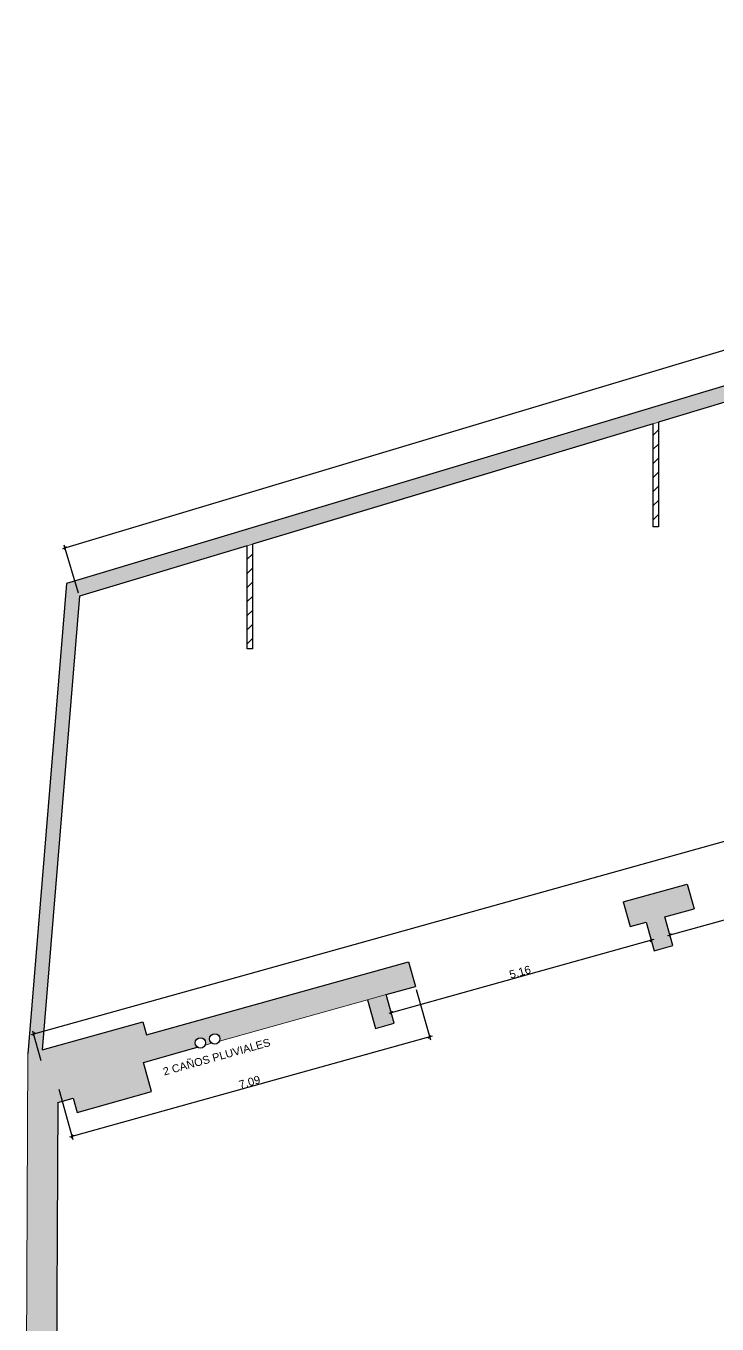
# Model space of a CAD drawing. Header units: metres. Extents: x -68 to 2267, y 0 to 1370.
# Drawn here: x 60.13 to 73.34, y 181.17 to 205.99 of the extents above; entities that cross this region are included whole.
import ezdxf

# ---------------------------------------------------------------- set-up
doc = ezdxf.new("R2010")
doc.units = ezdxf.units.M
doc.layers.add('00- Contornos', color=250, linetype='Continuous', lineweight=9)
doc.layers.add('00-Textos cotas y niveles', color=5, linetype='Continuous', lineweight=5)
doc.layers.add('A-Corte 1', color=7, linetype='Continuous', lineweight=15, true_color=0x000000)
doc.styles.add('Arial', font='arial.ttf')
doc.styles.get("Standard").update_dxf_attribs({"font": 'arial.ttf'})
doc.dimstyles.new('Diagonal_-_2_mm_Arial_azul', dxfattribs={"dimscale": 0.3048, "dimtxt": 0.153039, "dimasz": 0.492126, "dimexe": 0.061516, "dimexo": 0.061516, "dimgap": 0.012303, "dimtad": 1, "dimrnd": 0.01, "dimzin": 0, "dimdsep": 46, "dimtxsty": 'Arial', "dimblk1": 'OBLIQUE', "dimblk2": 'OBLIQUE', "dimsah": 1, "dimcen": 0.09, "dimdle": 0.061516, "dimazin": 0, "dimtfac": 1, "dimtdec": 4, "dimtix": 1, "dimtmove": 0, "dimatfit": 3, "dimfxl": 1, "dimtvp": 1, "dimtolj": 1, "dimtzin": 0, "dimarcsym": 2})

# ---------------------------------------------------------------- blocks, each defined once
blk = doc.blocks.new('_Oblique')
at = {"color": 0, "linetype": 'ByBlock', "lineweight": -2}
blk.add_line((-0.5, -0.5), (0.5, 0.5), dxfattribs=at)
blk = doc.blocks.new('*D140')
at = {"layer": '00-Textos cotas y niveles', "color": 0, "lineweight": -2, "transparency": 16777216}
blk.add_line((77.463, 190.007), (72.397, 188.593), dxfattribs=at)
at = {"layer": 'Defpoints', "color": 0, "transparency": 16777216}
for p in [(77.415, 189.994), (72.445, 188.607), (72.445, 188.607)]:
    blk.add_point(p, dxfattribs=at)
at = {"layer": '00-Textos cotas y niveles', "color": 0, "lineweight": -2, "transparency": 16777216, "xscale": 0.05, "yscale": 0.05, "zscale": 0.05}
for p, rotation in [((77.415, 189.994), 15.59281093926733), ((72.445, 188.607), 195.5928109392673)]:
    blk.add_blockref('_Oblique', p, dxfattribs=dict(at, rotation=rotation))
at = {"layer": '00-Textos cotas y niveles', "color": 0, "transparency": 16777216, "insert": (74.906, 189.387), "char_height": 0.153, "attachment_point": 5, "rotation": 15.5928, "style": 'Arial'}
blk.add_mtext('\\A1;5.16', dxfattribs=at)
blk = doc.blocks.new('*D141')
at = {"layer": '00-Textos cotas y niveles', "color": 0, "lineweight": -2, "transparency": 16777216}
blk.add_line((72.137, 188.521), (67.07, 187.107), dxfattribs=at)
at = {"layer": 'Defpoints', "color": 0, "transparency": 16777216}
for p in [(72.088, 188.507), (67.118, 187.12), (67.118, 187.12)]:
    blk.add_point(p, dxfattribs=at)
at = {"layer": '00-Textos cotas y niveles', "color": 0, "lineweight": -2, "transparency": 16777216, "xscale": 0.05, "yscale": 0.05, "zscale": 0.05}
for p, rotation in [((72.088, 188.507), 15.59281093926429), ((67.118, 187.12), 195.5928109392643)]:
    blk.add_blockref('_Oblique', p, dxfattribs=dict(at, rotation=rotation))
at = {"layer": '00-Textos cotas y niveles', "color": 0, "transparency": 16777216, "insert": (69.579, 187.901), "char_height": 0.153, "attachment_point": 5, "rotation": 15.5928, "style": 'Arial'}
blk.add_mtext('\\A1;5.16', dxfattribs=at)
blk = doc.blocks.new('*D144')
at = {"layer": '00-Textos cotas y niveles', "color": 0, "lineweight": -2, "transparency": 16777216}
for p, q in [((94.179, 205.071), (93.904, 205.987)), ((93.969, 205.942), (60.833, 195.99)), ((61.139, 195.147), (60.863, 196.063))]:
    blk.add_line(p, q, dxfattribs=at)
at = {"layer": 'Defpoints', "color": 0, "transparency": 16777216}
for p in [(94.197, 205.012), (60.881, 196.004), (61.156, 195.088)]:
    blk.add_point(p, dxfattribs=at)
at = {"layer": '00-Textos cotas y niveles', "color": 0, "lineweight": -2, "transparency": 16777216, "xscale": 0.05, "yscale": 0.05, "zscale": 0.05}
for p, rotation in [((93.922, 205.928), 16.71814949008096), ((60.881, 196.004), 196.718149490081)]:
    blk.add_blockref('_Oblique', p, dxfattribs=dict(at, rotation=rotation))
at = {"layer": '00-Textos cotas y niveles', "color": 0, "transparency": 16777216, "insert": (77.375, 201.053), "char_height": 0.153, "attachment_point": 5, "rotation": 16.7181, "style": 'Arial'}
blk.add_mtext('\\A1;34.50', dxfattribs=at)
blk = doc.blocks.new('*D145')
at = {"layer": '00-Textos cotas y niveles', "color": 0, "lineweight": -2, "transparency": 16777216}
for p, q in [((95.218, 196.461), (60.236, 186.698)), ((95.312, 195.938), (95.153, 196.507)), ((60.426, 186.202), (60.268, 186.771))]:
    blk.add_line(p, q, dxfattribs=at)
at = {"layer": 'Defpoints', "color": 0, "transparency": 16777216}
for p in [(95.329, 195.879), (60.284, 186.712), (60.443, 186.143)]:
    blk.add_point(p, dxfattribs=at)
at = {"layer": '00-Textos cotas y niveles', "color": 0, "lineweight": -2, "transparency": 16777216, "xscale": 0.05, "yscale": 0.05, "zscale": 0.05}
for p, rotation in [((95.17, 196.447), 15.59281093926629), ((60.284, 186.712), 195.5928109392663)]:
    blk.add_blockref('_Oblique', p, dxfattribs=dict(at, rotation=rotation))
at = {"layer": '00-Textos cotas y niveles', "color": 0, "transparency": 16777216, "insert": (77.703, 191.667), "char_height": 0.153, "attachment_point": 5, "rotation": 15.5928, "style": 'Arial'}
blk.add_mtext('\\A1;36.22', dxfattribs=at)
blk = doc.blocks.new('*D194')
at = {"layer": '00-Textos cotas y niveles', "color": 0, "lineweight": -2, "transparency": 16777216}
for p, q in [((67.596, 187.567), (67.865, 186.604)), ((67.896, 186.677), (60.968, 184.743)), ((60.764, 185.66), (61.032, 184.697))]:
    blk.add_line(p, q, dxfattribs=at)
at = {"layer": 'Defpoints', "color": 0, "transparency": 16777216}
for p in [(67.579, 187.626), (60.747, 185.719), (61.016, 184.757)]:
    blk.add_point(p, dxfattribs=at)
at = {"layer": '00-Textos cotas y niveles', "color": 0, "lineweight": -2, "transparency": 16777216, "xscale": 0.05, "yscale": 0.05, "zscale": 0.05}
for p, rotation in [((67.848, 186.663), 15.59281093927348), ((61.016, 184.757), 195.5928109392735)]:
    blk.add_blockref('_Oblique', p, dxfattribs=dict(at, rotation=rotation))
at = {"layer": '00-Textos cotas y niveles', "color": 0, "transparency": 16777216, "insert": (64.408, 185.797), "char_height": 0.153, "attachment_point": 5, "rotation": 15.5928, "style": 'Arial'}
blk.add_mtext('\\A1;7.09', dxfattribs=at)

msp = doc.modelspace()

# ---------------------------------------------------------------- hatches: boundary and pattern name
at = {"transparency": 33554483}
h = msp.add_hatch(color=256, dxfattribs=at)
h.dxf.hatch_style = 1
h.paths.add_polyline_path([(63.342, 186.444), (63.413, 186.463, -0.249453), (63.369, 186.546, -1.244209), (63.56, 186.504), (63.686, 186.539, -0.249453), (63.642, 186.622, -1.244209), (63.833, 186.58), (66.664, 187.371), (67.021, 187.47), (67.579, 187.626), (67.448, 188.098), (62.439, 186.7), (62.369, 186.951), (60.443, 186.413), (61.156, 195.088), (64.365, 196.051), (64.465, 196.081), (72.126, 198.383), (72.226, 198.413), (78.931, 200.426), (79.031, 200.456), (83.915, 201.924), (94.197, 205.012), (94.963, 202.267), (94.963, 201.667), (95.433, 201.667), (95.433, 205.606), (95.133, 205.606), (60.911, 195.327), (60.171, 186.337), (60.134, 178.788), (60.47, 178.882), (61.038, 179.041), (60.979, 179.253), (60.71, 179.177), (60.745, 185.407), (61.034, 185.488), (61.11, 185.218), (62.535, 185.616), (62.379, 186.175)])
h.paths.add_polyline_path([(62.766, 185.799), (64.88, 186.389), (64.797, 186.686), (62.683, 186.097)], flags=25)
at = {"layer": '00- Contornos', "true_color": 0x939598}
h = msp.add_hatch(color=252, dxfattribs=at)
h.dxf.hatch_style = 1
h.paths.add_polyline_path([(125.753, 203.698), (125.406, 203.601), (125.397, 203.121), (125.744, 203.218)])
h.paths.add_polyline_path([(116.609, 201.146), (116.262, 201.049), (116.373, 200.651), (116.72, 200.748)])
h.paths.add_polyline_path([(110.887, 199.55), (110.54, 199.453), (110.652, 199.054), (110.998, 199.151)])
h.paths.add_polyline_path([(105.522, 198.052), (105.175, 197.956), (105.287, 197.557), (105.633, 197.654)])
h.paths.add_polyline_path([(99.801, 196.456), (99.454, 196.359), (99.565, 195.961), (99.912, 196.057)])
h.paths.add_polyline_path([(95.714, 198.25), (95.329, 198.142), (95.329, 197.842), (95.329, 197.739), (95.429, 197.767), (95.714, 197.846), (95.714, 197.95)])
h.paths.add_polyline_path([(93.653, 194.902), (93.297, 194.803), (93.45, 194.254), (93.806, 194.353)])
h.paths.add_polyline_path([(88.327, 193.416), (87.97, 193.316), (88.123, 192.767), (88.48, 192.867)])
h.paths.add_polyline_path([(83.559, 192.085), (83.427, 192.557), (82.204, 192.216), (82.336, 191.744), (82.644, 191.83), (82.797, 191.281), (83.153, 191.38), (83, 191.929)])
h.paths.add_polyline_path([(78.101, 191.071), (76.877, 190.73), (77.009, 190.258), (77.317, 190.344), (77.471, 189.795), (77.827, 189.894), (77.674, 190.443), (78.232, 190.599)])
h.paths.add_polyline_path([(72.774, 189.584), (71.551, 189.243), (71.683, 188.771), (71.991, 188.857), (72.144, 188.308), (72.5, 188.408), (72.347, 188.957), (72.906, 189.112)])
h.paths.add_polyline_path([(67.021, 187.47), (66.664, 187.371), (66.818, 186.822), (67.174, 186.921)])
h.paths.add_polyline_path([(74.455, 160.797), (74.108, 160.7), (74.237, 160.238), (74.584, 160.334)])
h.paths.add_polyline_path([(79.781, 162.283), (79.434, 162.186), (79.563, 161.724), (79.91, 161.821)])
h.paths.add_polyline_path([(85.107, 163.769), (84.76, 163.673), (84.889, 163.21), (85.236, 163.307)])
h.paths.add_polyline_path([(90.434, 165.256), (90.087, 165.159), (90.216, 164.697), (90.563, 164.794)])
h.paths.add_polyline_path([(95.774, 166.694), (95.427, 166.597), (95.556, 166.135), (95.903, 166.232)])
h.paths.add_polyline_path([(101.523, 168.186), (101.176, 168.089), (101.305, 167.627), (101.652, 167.723)])
h.paths.add_polyline_path([(107.245, 169.782), (106.898, 169.686), (107.027, 169.223), (107.374, 169.32)])
h.paths.add_polyline_path([(112.966, 171.379), (112.619, 171.282), (112.748, 170.82), (113.095, 170.917)])
h.paths.add_polyline_path([(118.331, 172.876), (117.984, 172.779), (118.113, 172.317), (118.46, 172.414)])
h.paths.add_polyline_path([(124.052, 174.473), (123.706, 174.376), (123.835, 173.914), (124.181, 174.01)])
h.paths.add_polyline_path([(125.192, 174.77), (124.846, 174.673), (124.836, 174.193), (125.183, 174.29)])
at = {"layer": 'A-Corte 1', "true_color": 0xffffff}
h = msp.add_hatch(dxfattribs=at)
h.set_pattern_fill('ANSI31', scale=0.06)
h.set_pattern_definition([(45, (-1888.34594, -1163.14481), (-0.134703842, 0.134703842), [])])
h.paths.add_polyline_path([(64.465, 196.081), (64.365, 196.051), (64.365, 194.081), (64.465, 194.081)])
h.paths.add_polyline_path([(72.226, 198.413), (72.126, 198.383), (72.126, 196.413), (72.226, 196.413)])
h.paths.add_polyline_path([(79.031, 200.456), (78.931, 200.426), (78.931, 198.456), (79.031, 198.456)])
h.paths.add_polyline_path([(88.875, 203.413), (88.587, 203.327), (88.587, 200.627), (84.05, 199.361), (84.05, 201.964), (83.915, 201.924), (83.915, 199.184), (88.587, 200.487), (88.875, 200.568), (94.963, 202.267), (94.928, 202.392), (88.875, 200.703)])

# ---------------------------------------------------------------- linework, layer by layer
for p, q in [((95.133, 205.606), (60.911, 195.327)), ((78.931, 200.426), (72.226, 198.413)), ((72.126, 198.383), (64.465, 196.081)), ((72.126, 198.383), (65.522, 196.399)), ((72.126, 196.413), (72.126, 198.383)), ((72.226, 198.413), (72.226, 196.413)), ((72.226, 196.413), (72.126, 196.413)), ((64.365, 196.051), (61.156, 195.088)), ((64.365, 196.051), (61.156, 195.088)), ((64.365, 194.081), (64.365, 196.051)), ((64.465, 196.081), (64.465, 194.081)), ((60.911, 195.327), (60.171, 186.337)), ((61.156, 195.088), (60.443, 186.413)), ((64.465, 194.081), (64.365, 194.081)), ((71.551, 189.243), (72.774, 189.584)), ((72.774, 189.584), (72.906, 189.112)), ((71.551, 189.243), (71.683, 188.771)), ((72.347, 188.957), (72.906, 189.112)), ((71.683, 188.771), (71.991, 188.857)), ((71.991, 188.857), (72.144, 188.308)), ((72.5, 188.408), (72.347, 188.957)), ((72.144, 188.308), (72.5, 188.408)), ((62.439, 186.7), (67.448, 188.098)), ((67.448, 188.098), (67.579, 187.626)), ((67.021, 187.47), (67.579, 187.626)), ((66.664, 187.371), (66.818, 186.822)), ((67.174, 186.921), (67.021, 187.47)), ((60.443, 186.413), (62.369, 186.951)), ((62.369, 186.951), (62.439, 186.7)), ((66.818, 186.822), (67.174, 186.921))]:
    msp.add_line(p, q)
for points in [[(60.745, 185.407), (61.034, 185.488), (61.11, 185.218), (62.535, 185.616), (62.379, 186.175), (63.342, 186.444), (63.413, 186.463)], [(60.745, 185.407), (60.71, 179.177)]]:
    msp.add_lwpolyline(points)
for centre in [(63.469, 186.546), (63.742, 186.622)]:
    msp.add_circle(centre, 0.1)
at = {"layer": 'A-Corte 1'}
for p, q in [((72.126, 198.383), (72.226, 198.413)), ((64.365, 196.051), (64.465, 196.081)), ((66.664, 187.371), (63.833, 186.58)), ((66.664, 187.371), (67.021, 187.47)), ((63.56, 186.504), (63.686, 186.539)), ((60.171, 186.337), (60.134, 178.788))]:
    msp.add_line(p, q, dxfattribs=at)

# ---------------------------------------------------------------- texts
at = {"insert": (62.737, 186.066), "char_height": 0.15, "attachment_point": 1, "rotation": 15.5928}
msp.add_mtext_dynamic_manual_height_columns('2 CAÑOS PLUVIALES ', width=2.26652, gutter_width=12.5, heights=[0], dxfattribs=at)

# ---------------------------------------------------------------- dimensions: what is measured, and where the dimension line sits
at = {"layer": '00-Textos cotas y niveles'}
for p1, p2, distance, picture, middle in [((94.197, 205.012), (61.156, 195.088), -0.957, '*D144', (77.375, 201.053)), ((95.329, 195.879), (60.443, 186.143), -0.59, '*D145', (77.703, 191.667)), ((77.415, 189.994), (72.445, 188.607), 0, '*D140', (74.906, 189.387)), ((72.088, 188.507), (67.118, 187.12), 0, '*D141', (69.579, 187.901)), ((67.579, 187.626), (60.747, 185.719), 0.999, '*D194', (64.408, 185.797))]:
    dim = msp.add_aligned_dim(p1=p1, p2=p2, distance=distance, dimstyle='Diagonal_-_2_mm_Arial_azul', override={"dimscale": 1, "dimasz": 0.05, "dimpost": '<>', "dimdle": 0.05, "dimtdec": 2}, dxfattribs=at)
    dim.commit()
    dim.dimension.update_dxf_attribs({"geometry": picture, "text_midpoint": middle})

doc.saveas('drawing.dxf')
